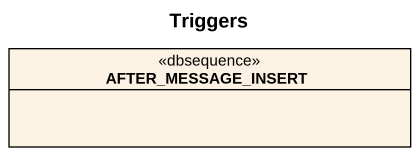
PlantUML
@startuml
title Triggers
hide circle
hide empty members
class AFTER_MESSAGE_INSERT <<dbsequence>>
@enduml
